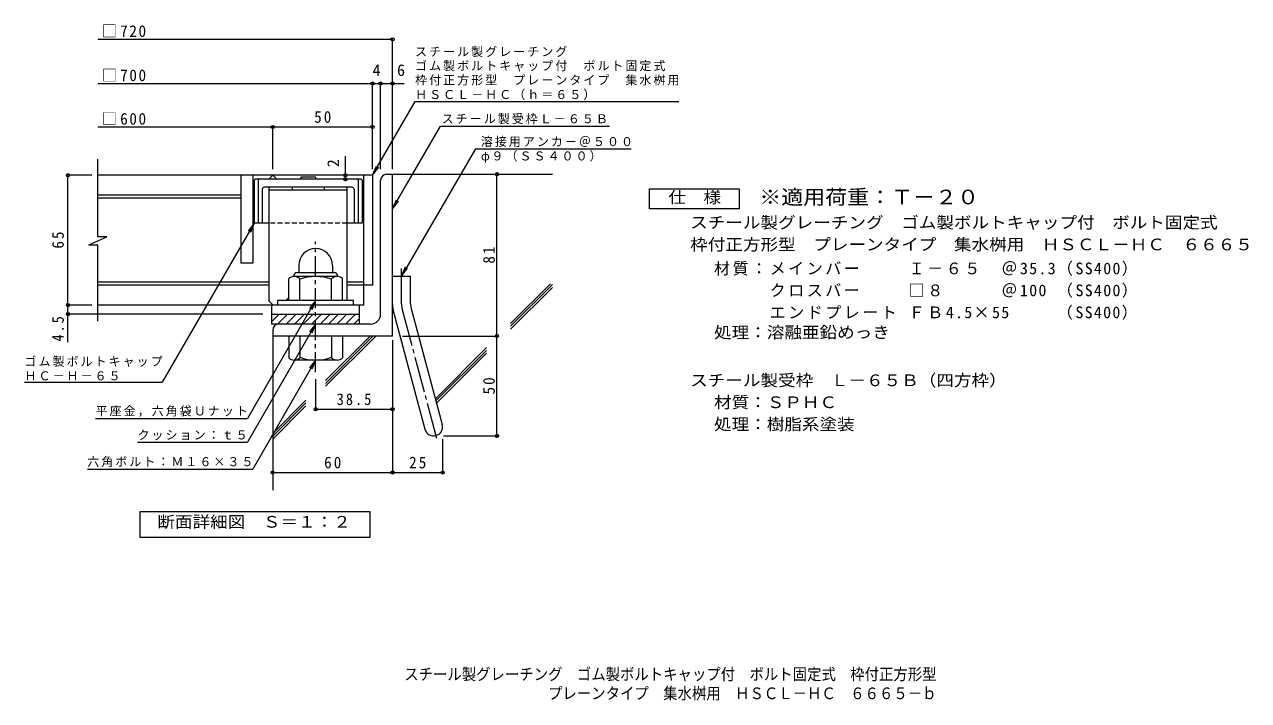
# Model space of a CAD drawing. Units: millimetres on the paper, enlarged 10 times, with parts at other scales. Extents: x -1532 to 1873, y -1939 to 1515.
# Drawn here: x -1190 to 1873, y -1939 to -247 of the extents above; entities that cross this region are included whole.
import ezdxf
from ezdxf.enums import TextEntityAlignment as Align

# ---------------------------------------------------------------- set-up
doc = ezdxf.new("R2010")
doc.units = ezdxf.units.MM
doc.header["$LTSCALE"] = 10
doc.header["$PDMODE"] = 32
doc.header["$PDSIZE"] = 8
for name, pattern in [('CHAIN1', [8, 5, -1, 1, -1]), ('CHAIN2', [12, 9, -1, 1, -1]), ('DASHED1', [1.8, 1.2, -0.6])]:
    doc.linetypes.add(name, pattern=pattern)
for name, color, linetype, lineweight in [('D-1', 2, 'Continuous', 9), ('D-2', 3, 'Continuous', 9), ('D-4', 7, 'Continuous', 9), ('D-5', 7, 'Continuous', 9), ('D-6', 6, 'Continuous', 9), ('D-7', 6, 'Continuous', 9), ('D-8', 4, 'Continuous', 9)]:
    doc.layers.add(name, color=color, linetype=linetype, lineweight=lineweight)
doc.layers.add('F-F_F-Fﾚｲﾔ', color=2, linetype='Continuous')
doc.styles.add('ＭＳ ゴシック', font='')
doc.styles.get('ＭＳ ゴシック').set_extended_font_data('MS Gothic')

msp = doc.modelspace()

# ---------------------------------------------------------------- linework, layer by layer
at = {"layer": 'D-1'}
for p, q in [((-298.95, -971.79), (-298.95, -636.79)), ((-283.95, -621.79), (-268.95, -621.79)), ((-268.95, -1026.79), (-268.95, -621.79)), ((-503.95, -850.29), (-503.95, -867.79)), ((-418.95, -850.24), (-418.95, -867.79)), ((-528.95, -937.79), (-528.95, -882.98)), ((-516.45, -876.79), (-516.45, -877.79)), ((-407.7, -877.79), (-515.2, -877.79)), ((-507.45, -867.79), (-415.45, -867.79)), ((-501.45, -937.79), (-501.45, -882.98)), ((-421.45, -937.79), (-421.45, -882.98)), ((-406.45, -876.79), (-406.45, -877.79)), ((-393.95, -937.79), (-393.95, -882.98)), ((-268.95, -876.79), (-223.95, -876.79)), ((-223.95, -945.86), (-223.95, -876.79)), ((-366.45, -937.79), (-556.45, -937.79)), ((-556.45, -949.29), (-556.45, -937.79)), ((-366.45, -949.29), (-366.45, -937.79)), ((-571.45, -971.79), (-351.45, -971.79)), ((-571.45, -996.79), (-571.45, -971.79)), ((-571.45, -990.47), (-552.77, -971.79)), ((-556.55, -996.79), (-531.55, -971.79)), ((-535.34, -996.79), (-510.34, -971.79)), ((-514.13, -996.79), (-489.13, -971.79)), ((-492.91, -996.79), (-467.91, -971.79)), ((-471.7, -996.79), (-446.7, -971.79)), ((-450.49, -996.79), (-425.49, -971.79)), ((-429.28, -996.79), (-404.28, -971.79)), ((-408.06, -996.79), (-383.06, -971.79)), ((-386.85, -996.79), (-361.85, -971.79)), ((-351.45, -996.79), (-351.45, -971.79)), ((-265.88, -969.16), (-187.92, -1260.11)), ((-222.42, -957.51), (-144.46, -1248.46)), ((-323.95, -996.79), (-571.45, -996.79)), ((-365.64, -996.79), (-351.45, -982.6)), ((-568.95, -1011.79), (-568.95, -1026.79)), ((-268.95, -1026.79), (-568.95, -1026.79)), ((-528.95, -1026.79), (-528.95, -1081.59)), ((-501.45, -1026.79), (-501.45, -1081.59)), ((-421.45, -1026.79), (-421.45, -1081.59)), ((-393.95, -1026.79), (-393.95, -1081.59)), ((-407.7, -1086.79), (-515.2, -1086.79))]:
    msp.add_line(p, q, dxfattribs=at)
at = {"layer": 'D-1', "linetype": 'CHAIN1'}
msp.add_line((-461.45, -1117.05), (-461.45, -791.28), dxfattribs=at)
at = {"layer": 'D-1', "linetype": 'CHAIN2'}
for p, q in [((-246.45, -945.86), (-246.45, -857.76)), ((-244.15, -963.33), (-156.84, -1289.17))]:
    msp.add_line(p, q, dxfattribs=at)
at = {"layer": 'D-1'}
for centre, radius, start, end in [((-283.95, -636.79), 15, 90, 180), ((-461.45, -850.29), 42.5, 90, 180), ((-461.4, -850.24), 42.45, 0, 90), ((-515.2, -898.59), 20.8, 48.6201, 131.38164), ((-507.45, -876.79), 9, 90, 180), ((-461.45, -997.79), 120, 70.52881, 109.47119), ((-407.7, -898.59), 20.8, 48.61835, 131.37988), ((-415.45, -876.79), 9, 0, 90), ((-178.95, -945.86), 90, 180, 195), ((-178.95, -945.86), 45, 180, 195.00002), ((-323.95, -971.79), 25, 270, 0), ((-553.95, -1011.79), 15, 90, 180), ((-515.2, -1065.99), 20.8, 228.61835, 311.37988), ((-461.45, -966.79), 120, 250.52881, 289.47119), ((-407.7, -1065.99), 20.8, 228.6201, 311.38164), ((-166.19, -1254.29), 22.5, 195.00014, 14.99991)]:
    msp.add_arc(centre, radius, start, end, dxfattribs=at)
at = {"layer": 'D-1', "linetype": 'CHAIN2'}
msp.add_arc((-178.95, -945.86), 67.5, 180, 194.99995, dxfattribs=at)
at = {"layer": 'D-2'}
for p, q in [((-1006.62, -778.13), (-1006.62, -584.29)), ((-318.95, -624.29), (-1006.61, -624.29)), ((-648.95, -624.29), (-648.95, -844.29)), ((-618.95, -624.29), (-618.95, -844.29)), ((-341.45, -624.29), (-341.45, -949.29)), ((-318.95, -624.29), (-318.95, -899.29)), ((-648.95, -674.29), (-1006.62, -674.29)), ((-648.95, -681.79), (-1006.62, -681.79)), ((-615.2, -674.29), (-618.95, -674.29)), ((-615.2, -681.79), (-618.95, -681.79)), ((-341.45, -674.29), (-345.2, -674.29)), ((-341.45, -681.79), (-345.2, -681.79)), ((-1028.73, -798.84), (-984.14, -778.13)), ((-984.14, -778.13), (-1006.62, -778.13)), ((-1028.73, -798.84), (-1006.62, -798.84)), ((-1006.62, -989.29), (-1006.62, -798.84)), ((-618.95, -844.29), (-648.95, -844.29)), ((-577.7, -891.79), (-1006.62, -891.79)), ((-577.7, -899.29), (-1006.62, -899.29)), ((-341.45, -891.79), (-382.7, -891.79)), ((-341.45, -899.29), (-382.7, -899.29)), ((-318.95, -899.29), (-341.45, -899.29)), ((-341.45, -949.29), (-1006.62, -949.29)), ((-571.45, -971.79), (-571.45, -949.29)), ((-351.45, -971.79), (-351.45, -949.29)), ((-571.45, -971.79), (-351.45, -971.79))]:
    msp.add_line(p, q, dxfattribs=at)
msp.add_lwpolyline([(-578.95, -634.29), (-568.95, -624.29), (-558.95, -634.29)], dxfattribs=at)
at = {"layer": 'D-4'}
for p, q in [((-1006.62, -283.92), (-268.95, -283.92)), ((-268.95, -608.83), (-268.95, -280.92)), ((-1006.62, -394.62), (-239.58, -394.62)), ((-318.95, -608.83), (-318.95, -391.62)), ((-298.95, -608.83), (-298.95, -391.62)), ((-1006.62, -503.37), (-318.95, -503.37)), ((-568.95, -608.83), (-568.95, -500.37)), ((-387.1, -624.29), (-387.1, -576.76)), ((-1021.33, -624.29), (-1084.33, -624.29)), ((-1081.33, -1042.06), (-1081.33, -624.29)), ((-387.1, -634.29), (-387.1, -624.29)), ((-7.67, -1276.79), (-7.67, -621.79)), ((-1021.33, -949.29), (-1084.33, -949.29)), ((-593.95, -971.79), (-1084.33, -971.79)), ((-268.95, -1037.23), (-268.95, -1371.37)), ((-243.95, -1026.79), (-4.67, -1026.79)), ((-461.45, -1134.32), (-461.45, -1212.97)), ((-461.45, -1209.97), (-268.95, -1209.97)), ((-143.69, -1285.11), (-143.69, -1371.37)), ((-141.19, -1276.79), (-4.67, -1276.79)), ((-568.95, -1368.37), (-143.69, -1368.37))]:
    msp.add_line(p, q, dxfattribs=at)
at = {"layer": 'D-4', "color": 2}
for points in [[(373.77, -708.06), (373.77, -658.05), (598.77, -658.05), (598.77, -708.06)], [(-900.94, -1531.25), (-900.94, -1466.25), (-325.94, -1466.25), (-325.94, -1531.25)]]:
    msp.add_lwpolyline(points, close=True, dxfattribs=at)
at = {"layer": 'D-4'}
for p in [(-268.95, -283.92), (-318.95, -394.62), (-298.95, -394.62), (-268.95, -394.62), (-568.95, -503.37), (-318.95, -503.37), (-1081.33, -624.29), (-387.1, -624.29), (-387.1, -634.29), (-7.67, -621.79), (-1081.33, -949.29), (-1081.33, -971.79), (-7.67, -1026.79), (-461.45, -1209.97), (-268.95, -1209.97), (-7.67, -1276.79), (-568.95, -1368.37), (-268.95, -1368.37), (-143.69, -1368.37)]:
    msp.add_point(p, dxfattribs=at)
at = {"layer": 'D-5'}
for p, q in [((-318.95, -624.29), (-212.52, -439.95)), ((-212.52, -439.95), (447.48, -439.95)), ((-268.95, -708.71), (-149.24, -501.35)), ((-149.24, -501.35), (273.58, -501.35)), ((-61.74, -558.52), (328.35, -558.52)), ((-318.95, -624.29), (-309.38, -601.19)), ((-318.95, -624.29), (-303.73, -604.45)), ((-268.95, -708.71), (-259.38, -685.61)), ((-268.95, -708.71), (-253.73, -688.87)), ((-615.2, -744.29), (-845.17, -1142.61)), ((-615.2, -744.29), (-630.42, -764.12)), ((-615.2, -744.29), (-624.77, -767.38)), ((-246.45, -876.79), (-231.19, -856.99)), ((-461.45, -937.79), (-632.18, -1233.51)), ((-461.45, -937.79), (-476.67, -957.62)), ((-461.45, -937.79), (-471.02, -960.89)), ((-461.45, -996.79), (-632.18, -1292.51)), ((-461.45, -996.79), (-476.67, -1016.62)), ((-461.45, -996.79), (-471.02, -1019.88)), ((-461.45, -1086.79), (-619.02, -1359.71)), ((-461.45, -1086.79), (-476.67, -1106.62)), ((-461.45, -1086.79), (-471.02, -1109.88)), ((-1190.17, -1142.61), (-845.17, -1142.61)), ((-1012.18, -1233.51), (-632.18, -1233.51)), ((-907.18, -1292.51), (-632.18, -1292.51)), ((-1032.16, -1359.71), (-619.02, -1359.71))]:
    msp.add_line(p, q, dxfattribs=at)
msp.add_lwpolyline([(-61.74, -558.52), (-246.45, -876.79), (-236.83, -853.71)], dxfattribs=at)
at = {"layer": 'D-6'}
for p, q in [((-268.95, -621.79), (131.05, -621.79)), ((26.61, -995.3), (126.04, -895.87)), ((26.61, -1002.37), (131.05, -897.93)), ((26.61, -1009.45), (131.05, -905)), ((-568.95, -1026.79), (-568.95, -1412.93)), ((-436.67, -1152.32), (-311.13, -1026.79)), ((-436.67, -1138.18), (-325.27, -1026.79)), ((-436.67, -1145.25), (-318.21, -1026.79)), ((-161.8, -1183.72), (-33.67, -1055.58)), ((-160.31, -1189.29), (-33.67, -1062.65)), ((-158.82, -1194.87), (-33.67, -1069.72)), ((-568.95, -1270.46), (-485.62, -1187.13)), ((-568.95, -1277.53), (-485.62, -1194.2)), ((-568.95, -1284.6), (-485.62, -1201.27))]:
    msp.add_line(p, q, dxfattribs=at)
at = {"layer": 'D-7'}
for p, q in [((-615.2, -636.79), (-612.7, -634.29)), ((-615.2, -636.79), (-615.2, -744.29)), ((-347.7, -634.29), (-612.7, -634.29)), ((-605.2, -636.79), (-602.7, -634.29)), ((-605.2, -636.79), (-605.2, -744.29)), ((-498.39, -629.29), (-498.39, -634.29)), ((-462, -629.29), (-498.39, -629.29)), ((-462, -629.29), (-462, -634.29)), ((-355.2, -636.79), (-357.7, -634.29)), ((-355.2, -636.79), (-355.2, -744.29)), ((-345.2, -636.79), (-347.7, -634.29)), ((-345.2, -636.79), (-345.2, -744.29)), ((-595.2, -659.29), (-595.2, -744.29)), ((-370.2, -654.29), (-590.2, -654.29)), ((-365.2, -659.29), (-365.2, -744.29)), ((-577.7, -744.29), (-615.2, -744.29)), ((-345.2, -744.29), (-382.7, -744.29))]:
    msp.add_line(p, q, dxfattribs=at)
at = {"layer": 'D-7', "linetype": 'DASHED1'}
msp.add_line((-382.7, -744.29), (-577.7, -744.29), dxfattribs=at)
at = {"layer": 'D-7'}
for centre, start, end in [((-590.2, -659.29), 90, 180), ((-370.2, -659.29), 0, 90)]:
    msp.add_arc(centre, 5, start, end, dxfattribs=at)
at = {"layer": 'D-8'}
for p, q in [((-382.7, -654.29), (-577.7, -654.29)), ((-577.7, -939.29), (-577.7, -654.29)), ((-382.7, -661.79), (-577.7, -661.79)), ((-520.2, -654.29), (-520.2, -661.79)), ((-440.2, -654.29), (-440.2, -661.79)), ((-382.7, -937.79), (-382.7, -654.29)), ((-577.7, -939.29), (-567.7, -949.29))]:
    msp.add_line(p, q, dxfattribs=at)
msp.add_lwpolyline([(-532.7, -937.79), (-532.7, -934.29), (-528.95, -930.54)], dxfattribs=at)

# ---------------------------------------------------------------- texts
at = {"layer": 'D-4', "color": 2, "style": 'ＭＳ ゴシック'}
for s, p in [('4', (-318.95, -384.61)), ('6', (-257.7, -384.61))]:
    msp.add_text(s, height=29.33, dxfattribs=at).set_placement(p, align=Align.BOTTOM_LEFT)
msp.add_text('2', height=29.33, rotation=90, dxfattribs=at).set_placement((-394.07, -604.23), align=Align.BOTTOM_LEFT)
at = {"layer": 'D-4', "color": 2, "style": 'ＭＳ ゴシック', "width": 1.1}
for s, p in [('仕\u3000様', (421.27, -703.05)), ('スチール製受枠\u3000Ｌ－６５Ｂ（四方枠）', (475.86, -1160.98)), ('材質：ＳＰＨＣ', (535.57, -1215.98)), ('処理：樹脂系塗装', (535.57, -1270.98)), ('断面詳細図\u3000Ｓ＝１：２', (-857.52, -1515.28))]:
    msp.add_text(s, height=29.33, dxfattribs=at).set_placement(p, align=Align.BOTTOM_LEFT)
at = {"layer": 'D-4', "color": 2, "char_height": 29.33, "attachment_point": 7, "style": 'ＭＳ ゴシック'}
for s, insert in [('\\T1.21;\\W0.95;□720', (-996.62, -278.87)), ('\\T1.21;\\W0.95;□700', (-996.62, -389.57)), ('\\T1.21;\\W0.95;□600', (-996.62, -498.37)), ('\\T1.27;\\W0.95;50', (-465.2, -493.37)), ('\\T1.28;\\W0.9;38.5', (-408.95, -1199.97)), ('\\T1.27;\\W0.95;60', (-440.2, -1358.37)), ('\\T1.27;\\W0.95;25', (-227.57, -1358.37))]:
    msp.add_mtext(s, dxfattribs=dict(at, insert=insert))
at = {"layer": 'D-4', "color": 2, "char_height": 29.33, "attachment_point": 7, "rotation": 90, "style": 'ＭＳ ゴシック'}
for s, insert in [('\\T1.27;\\W0.95;65', (-1091.33, -808.04)), ('\\T1.27;\\W0.95;81', (-12.67, -845.54)), ('\\T1.27;\\W0.9;4.5', (-1091.33, -1040.61)), ('\\T1.27;\\W0.95;50', (-12.67, -1173.04))]:
    msp.add_mtext(s, dxfattribs=dict(at, insert=insert))
at = {"layer": 'D-5', "color": 3, "style": 'ＭＳ ゴシック', "width": 1.1}
msp.add_text('※適用荷重：Ｔ－２０', height=36.66, dxfattribs=at).set_placement((648.77, -708.06), align=Align.BOTTOM_LEFT)
at = {"layer": 'D-5', "color": 2, "style": 'ＭＳ ゴシック', "width": 1.1}
for s, p in [('スチール製グレーチング\u3000ゴム製ボルトキャップ付\u3000ボルト固定式', (475.86, -765.97)), ('枠付正方形型\u3000プレーンタイプ\u3000集水桝用\u3000ＨＳＣＬ－ＨＣ\u3000６６６５', (475.86, -820.98)), ('処理：溶融亜鉛めっき', (535.57, -1040.98))]:
    msp.add_text(s, height=29.33, dxfattribs=at).set_placement(p, align=Align.BOTTOM_LEFT)
at = {"layer": 'D-5', "char_height": 21.99, "attachment_point": 7, "style": 'ＭＳ ゴシック'}
for s, insert in [('\\T1.17;スチール製グレーチング', (-212.52, -328.63)), ('\\T1.17;ゴム製ボルトキャップ付\u3000ボルト固定式', (-212.52, -364.21)), ('\\T1.17;枠付正方形型\u3000プレーンタイプ\u3000集水桝用', (-212.52, -399.79)), ('\\T1.17;ＨＳＣＬ－ＨＣ（ｈ＝６５）', (-212.52, -436.43)), ('\\T1.17;スチール製受枠Ｌ－６５Ｂ', (-146.12, -496.6)), ('\\T1.17;溶接用アンカ－＠５００', (-48.09, -553.86)), ('\\T1.17;φ９（ＳＳ４００）', (-48.09, -593.17)), ('\\T1.17;ゴム製ボルトキャップ', (-1190.17, -1104.26)), ('\\T1.17;ＨＣ－Ｈ－６５', (-1190.17, -1137.95)), ('\\T1.17;平座金，六角袋Ｕナット', (-1012.18, -1228.85)), ('\\T1.17;クッション：ｔ５', (-907.18, -1287.85)), ('\\T1.17;六角ボルト：Ｍ１６×３５', (-1033.09, -1355.06))]:
    msp.add_mtext(s, dxfattribs=dict(at, insert=insert))
at = {"layer": 'D-5', "color": 2, "char_height": 29.33, "attachment_point": 7, "style": 'ＭＳ ゴシック'}
for s, insert in [('\\T1.16;材質：メインバー\u3000\u3000\\~Ｉ－６５\u3000＠35.3（SS400）', (535.57, -875.98)), ('\\T1.16;\u3000\u3000\u3000クロスバー\u3000\u3000\\~□８\u3000\u3000\u3000＠100\\~（SS400）', (535.57, -930.98)), ('\\T1.16;\u3000\u3000\u3000エンドプレート\\~ＦＢ4.5×55\u3000\u3000\\~（SS400）', (535.57, -985.98))]:
    msp.add_mtext(s, dxfattribs=dict(at, insert=insert))
at = {"layer": 'F-F_F-Fﾚｲﾔ', "style": 'ＭＳ ゴシック', "width": 0.9}
for s, p in [('スチール製グレーチング\u3000ゴム製ボルトキャップ付\u3000ボルト固定式\u3000枠付正方形型', (-239.73, -1896.6)), ('プレーンタイプ\u3000集水桝用\u3000ＨＳＣＬ－ＨＣ\u3000６６６５－ｂ', (120.27, -1944.5))]:
    msp.add_text(s, height=29.33, dxfattribs=at).set_placement(p, align=Align.BOTTOM_LEFT)

doc.saveas('drawing.dxf')
